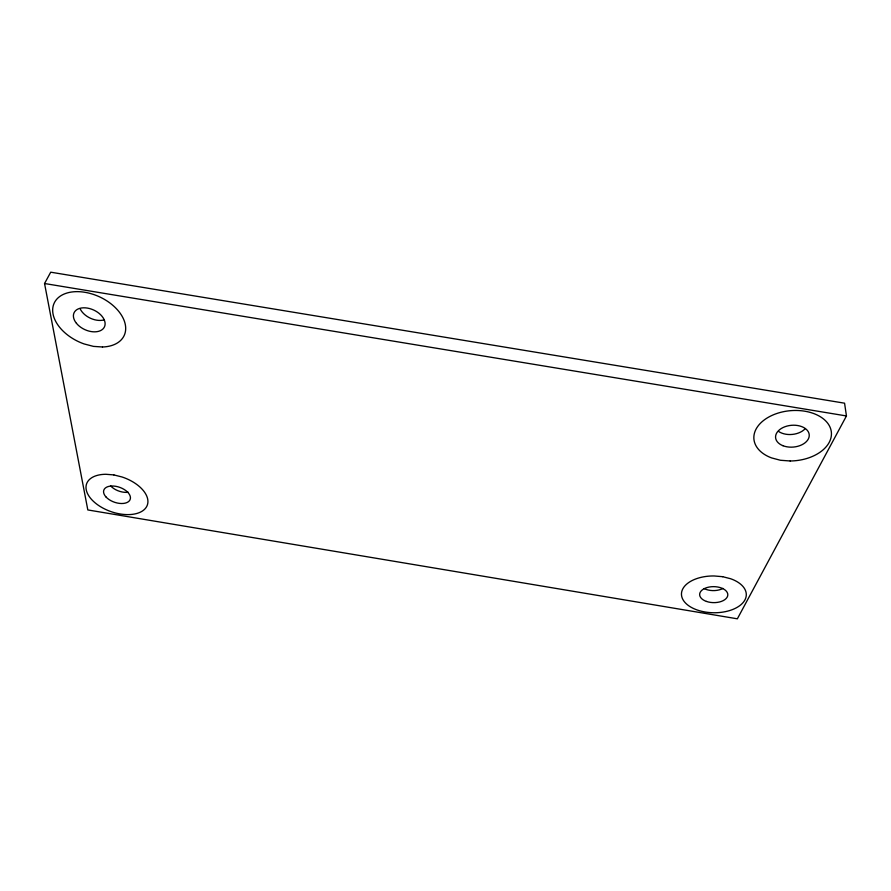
<?xml version="1.0" encoding="UTF-8"?>
<svg xmlns="http://www.w3.org/2000/svg" width="891" height="891" viewBox="0 0 891 891"><rect width="100%" height="100%" fill="white"/><g stroke="black" fill="none" stroke-linecap="round" stroke-linejoin="round"><path stroke-width="1.34" d="M846.45 415.952L737.358 618.811L87.819 509.942L44.55 283.516L50.72 272.189L844.568 403.189L846.45 415.952L44.55 283.516M722.969 588.428A13.966 8.03 0.5 0 1 704.213 588.628M804.963 428.939A16.717 10.937 -5.1 0 1 778.712 431.522M128.248 492.255A13.866 7.93 19.4 0 1 110.718 485.996M104.113 319.902A16.595 10.759 25.1 0 1 80.279 309.088M102.487 346.989L93.466 346.387L84.144 343.948A38.558 24.748 24.8 0 1 57.002 298.93A38.558 24.748 24.8 0 1 116.476 308.787A38.558 24.748 24.8 0 1 102.487 346.989M790.172 460.981L780.438 460.268L771.539 457.896A38.87 25.137 -4.8 0 1 769.412 416.687A38.87 25.137 -4.8 0 1 829.822 426.7A38.87 25.137 -4.8 0 1 790.172 460.981M113.848 474.914L105.84 474.279A32.165 18.176 19.2 0 0 93.544 501.455A32.165 18.176 19.2 0 0 143.941 509.875A32.165 18.176 19.2 0 0 122.089 476.997L113.848 474.914M722.646 576.689L714.081 575.965A32.421 18.399 0.7 0 0 683.308 600.233A32.421 18.399 0.7 0 0 734.384 608.776A32.421 18.399 0.7 0 0 730.553 578.716L722.646 576.689M783.011 445.734A16.884 10.926 -4.8 0 0 809.217 436.089A16.884 10.926 -4.8 0 0 784.971 426.722A16.884 10.926 -4.8 0 0 783.011 445.734M706.44 601.425A14.089 7.997 0.7 0 0 727.813 594.921A14.089 7.997 0.7 0 0 706.931 587.581A14.089 7.997 0.7 0 0 706.44 601.425M106.018 496.989A13.978 7.896 19.2 0 0 129.217 500.987A13.978 7.896 19.2 0 0 115.752 486.308A13.978 7.896 19.2 0 0 106.018 496.989M76.459 323.333A16.751 10.748 24.8 0 0 103.768 328.033A16.751 10.748 24.8 0 0 87.53 308.108A16.751 10.748 24.8 0 0 76.459 323.333"/></g></svg>
